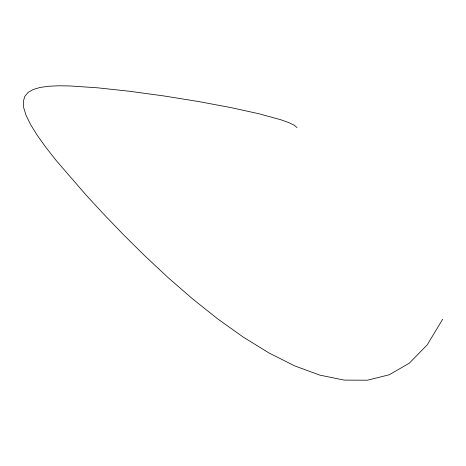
<?xml version="1.0" encoding="UTF-8"?>
<svg xmlns="http://www.w3.org/2000/svg" width="466" height="466" viewBox="0 0 466 466"><rect width="100%" height="100%" fill="white"/><g stroke="black" fill="none" stroke-linecap="round" stroke-linejoin="round"><path stroke-width="0.7" d="M442.7 319.216L427.176 344.916L409.241 363.23L389.227 374.781L367.447 380.204L344.228 380.11L319.886 375.142L294.739 365.909L269.121 353.042L243.339 337.163L217.721 318.907L192.592 298.892L168.267 277.742L145.066 256.084L123.315 234.549L103.336 213.754L85.441 194.322L56.701 161.108L45.79 147.25L37.105 135.093L30.575 124.544L26.137 115.498L23.737 107.867L23.3 101.547L24.774 96.445L28.082 92.466L33.179 89.507L39.983 87.474L48.447 86.268L58.495 85.796L70.069 85.96L97.511 87.812L129.431 91.254L163.694 95.92L198.132 101.466L230.571 107.518L258.846 113.727L280.788 119.739L288.704 122.564L294.221 125.197L297.075 127.602"/></g></svg>
